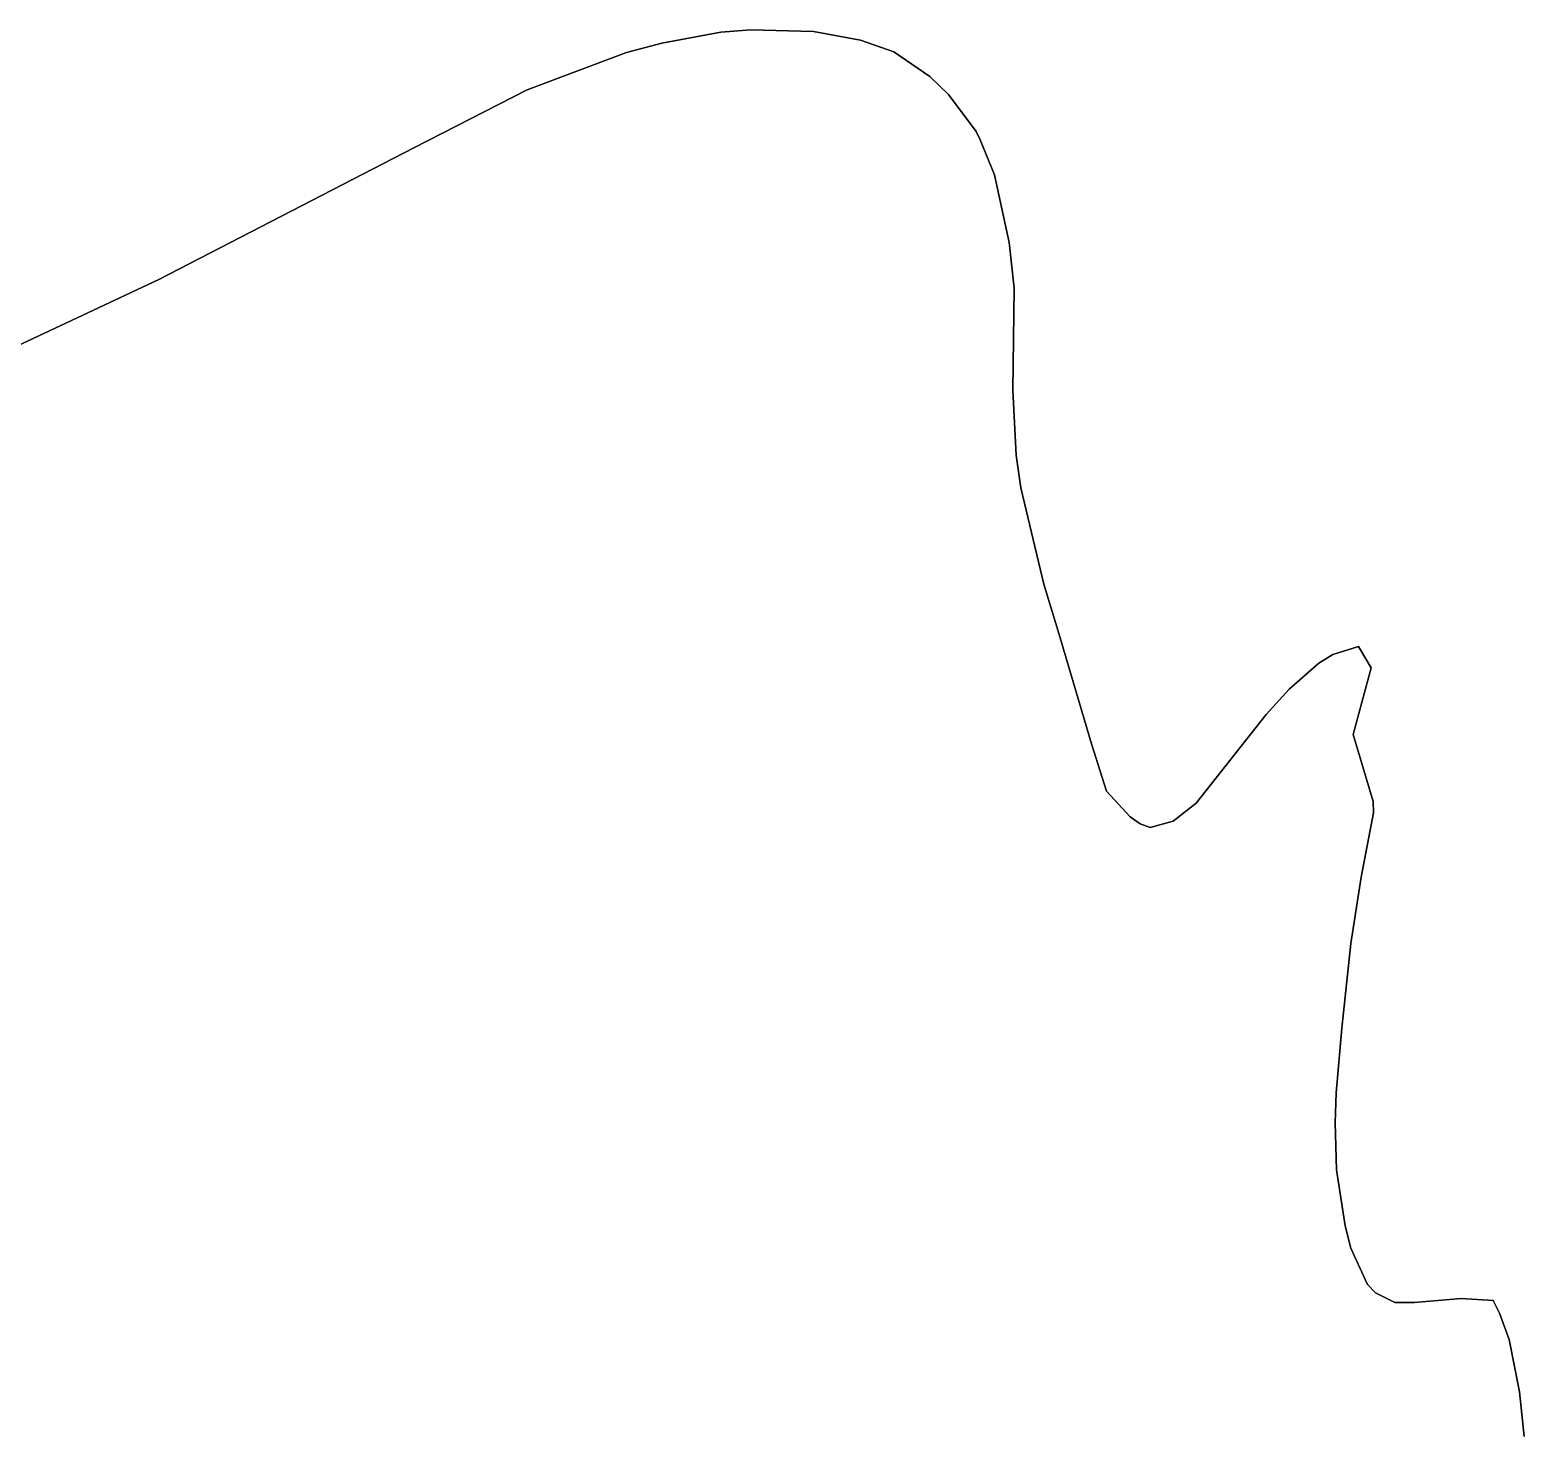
# Model space of a CAD drawing. Header units: inches. Extents: x 130170 to 284068, y 377793 to 804530.
# Drawn here: x 216576 to 217332, y 718134 to 718840 of the extents above; entities that cross this region are included whole.
import ezdxf

# ---------------------------------------------------------------- set-up
doc = ezdxf.new("R2010")
doc.units = ezdxf.units.IN
doc.header["$MEASUREMENT"] = 0
doc.layers.add('muni_il', color=7, linetype='Continuous')

msp = doc.modelspace()

# ---------------------------------------------------------------- linework, layer by layer
at = {"layer": 'muni_il'}
for points in [[(216550.62, 718671.77), (216641.58, 718714.31), (216770.38, 718780.82), (216827.81, 718810.15), (216877.9, 718829.09), (216877.9, 718829.09), (216895.85, 718833.79), (216925.7, 718839.24), (216940.78, 718840.46), (216972.46, 718839.62), (216996.24, 718835.24), (217013.04, 718829.31), (217031.24, 718816.98), (217040.61, 718807.8), (217054.7, 718789.14), (217056.77, 718784.91), (217063.89, 718767.2), (217071.37, 718733), (217073.95, 718710.01), (217073.22, 718658.49), (217074.86, 718625.52), (217077.18, 718609.15), (217088.79, 718560.34), (217096.64, 718535), (217112.96, 718479.72), (217120.6, 718455.84), (217132.45, 718442.77), (217137.6, 718439.28), (217142.65, 718437.53), (217154.25, 718440.58), (217165.83, 718449.71), (217201.21, 718494.57), (217212.84, 718507.38), (217227.86, 718520.53), (217234.91, 718524.82), (217247.91, 718528.94), (217254.36, 718518.12), (217245.28, 718484.5), (217249.55, 718469.88), (217255.38, 718450.57), (217255.47, 718444.82), (217249.3, 718412.39), (217244.05, 718378.8), (217239.5, 718336.02), (217236.6, 718303.48), (217236.15, 718288.29), (217236.85, 718264.47), (217241.26, 718236.28), (217244.12, 718224.86), (217252.48, 718206.61), (217256.43, 718202.42), (217266.35, 718197.46), (217276.22, 718197.48), (217299.73, 718199.46), (217315.92, 718198.43), (217319.18, 718192.04), (217324.15, 718178.74), (217329.3, 718152.38), (217331.63, 718129.74)], [(217331.63, 718129.74), (217329.3, 718152.38), (217324.15, 718178.74), (217319.18, 718192.04), (217315.92, 718198.43), (217299.73, 718199.46), (217276.22, 718197.48), (217266.35, 718197.46), (217256.43, 718202.42), (217252.48, 718206.61), (217244.12, 718224.86), (217241.26, 718236.28), (217236.85, 718264.47), (217236.15, 718288.29), (217236.6, 718303.48), (217239.5, 718336.02), (217244.05, 718378.8), (217249.3, 718412.39), (217255.47, 718444.82), (217255.38, 718450.57), (217249.55, 718469.88), (217245.28, 718484.5), (217254.36, 718518.12), (217247.91, 718528.94), (217234.91, 718524.82), (217227.86, 718520.53), (217212.84, 718507.38), (217201.21, 718494.57), (217165.83, 718449.71), (217154.25, 718440.58), (217142.65, 718437.53), (217137.6, 718439.28), (217132.45, 718442.77), (217120.6, 718455.84), (217112.96, 718479.72), (217096.64, 718535), (217088.79, 718560.34), (217077.18, 718609.15), (217074.86, 718625.52), (217073.22, 718658.49), (217073.95, 718710.01), (217071.37, 718733), (217063.89, 718767.2), (217056.77, 718784.91), (217054.7, 718789.14), (217040.61, 718807.8), (217031.24, 718816.98), (217013.04, 718829.31), (216996.24, 718835.24), (216972.46, 718839.62), (216940.78, 718840.46), (216925.7, 718839.24), (216895.85, 718833.79), (216877.9, 718829.09), (216827.81, 718810.15), (216770.38, 718780.82), (216641.58, 718714.31), (216550.62, 718671.77)]]:
    msp.add_lwpolyline(points, dxfattribs=at)

doc.saveas('drawing.dxf')
